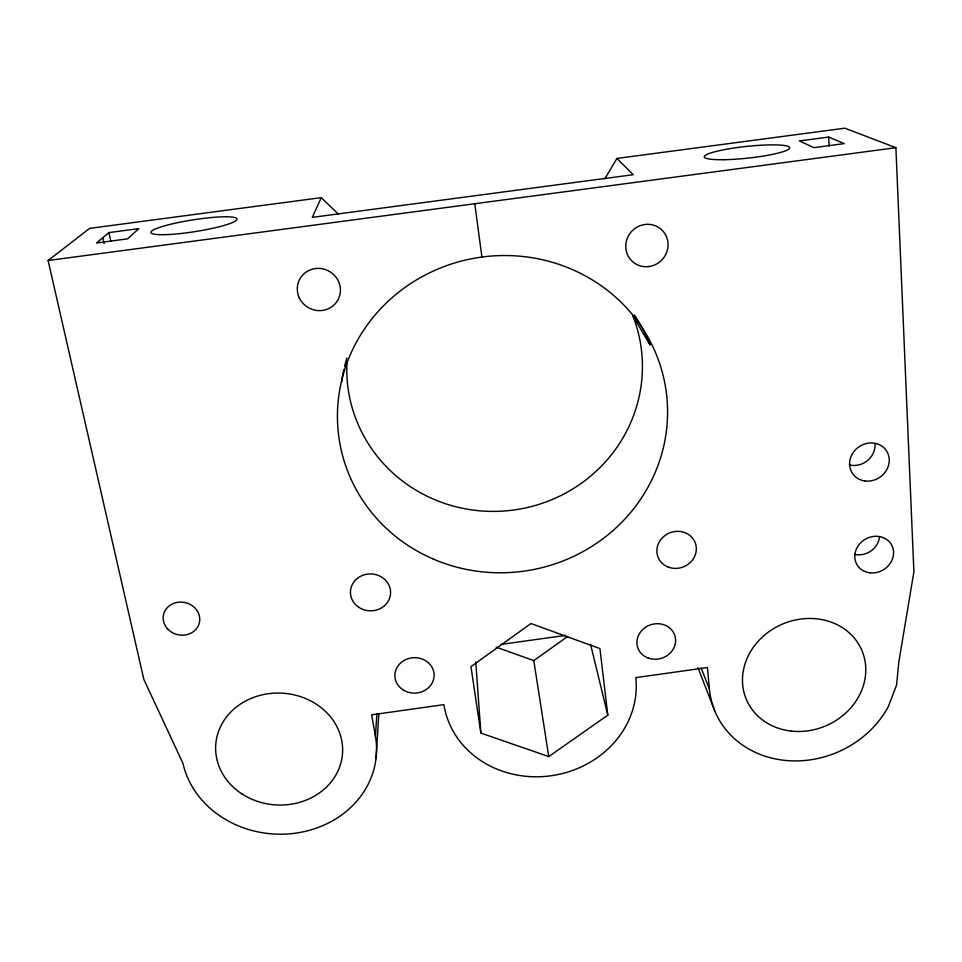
<?xml version="1.0" encoding="UTF-8"?>
<svg xmlns="http://www.w3.org/2000/svg" width="962" height="962" viewBox="0 0 962 962"><rect width="100%" height="100%" fill="white"/><g stroke="black" fill="none" stroke-linecap="round" stroke-linejoin="round"><path stroke-width="1.44" d="M376.01 758.621L378.836 713.888M338.456 214.225L321.272 197.643L89.586 228.379L48.1 260.51L143.855 679.437L182.972 763.383A97.775 86.123 3.7 0 0 295.815 833.128A97.775 86.123 3.7 0 0 375.42 736.231L376.888 713.816M321.272 197.643L312.301 217.364L633.249 174.699L616.931 158.429L604.845 178.812M108.934 232.6L96.501 242.977L127.573 238.853L138.829 228.631L108.934 232.6L110.81 241.354M496.224 647.161L533.79 660.617L567.592 636.483M548.749 756.577L607.804 715.151L599.927 648.568L530.94 623.532L470.947 666.654L480.88 733.08L548.749 756.577L533.79 660.617M500.877 644.432L565.596 635.377M616.931 158.429L844.876 128.199L895.887 147.703L913.9 571.837L898.761 662.385L896.608 684.98L888.251 706.733A96.537 85.101 -23.1 0 1 785.437 760.437A96.537 85.101 -23.1 0 1 709.439 689.093L701.202 668.145M828.655 137.061L799.398 140.945L813.888 147.655L844.275 143.615L828.655 137.061L829.172 146.044M48.1 260.51L895.887 147.703M648.412 340.56L649.999 344.769L632.96 316.113A147.944 143.362 -9 0 1 517.279 509.487A147.944 143.362 -9 0 1 346.957 361.916M697.895 667.484L714.706 710.714M590.56 644.324L607.804 715.151M102.838 237.686L104.1 243.566M375.42 736.231L371.657 714.814L443.903 704.641A96.909 87.169 -9.7 0 0 551.166 775.745A96.909 87.169 -9.7 0 0 635.786 677.633L707.443 667.544L709.439 689.093M474.783 203.74L481.914 257.034M475.757 661.916L480.88 733.08M341.57 382.347A160.053 153.956 -9.3 0 1 343.891 369.36M344.576 366.486A160.053 153.956 -9.3 0 1 346.945 357.936M634.451 315.055A160.053 153.956 -9.3 0 1 649.999 344.769M875.023 444.324A19.805 17.977 -34.7 0 1 849.422 464.911M879.484 536.784A19.324 17.304 -30.3 0 1 854.436 554.316M167.653 628.944A18.386 16.474 11.6 0 0 198.785 624.711A18.386 16.474 11.6 0 0 177.994 602.272A18.386 16.474 11.6 0 0 167.653 628.944M433.489 559.15A165.26 158.453 -9.4 0 0 666.882 397.39A165.26 158.453 -9.4 0 0 407.154 285.918A165.26 158.453 -9.4 0 0 433.489 559.15M299.206 297.619A21.741 20.948 28 0 0 336.387 302.333A21.741 20.948 28 0 0 320.983 268.554A21.741 20.948 28 0 0 299.206 297.619M358.622 607.178A20.082 18.446 1.9 0 0 390.476 594.516A20.082 18.446 1.9 0 0 362.446 575.444A20.082 18.446 1.9 0 0 358.622 607.178M668.241 567.087A19.937 18.314 -21.1 0 0 696.26 547.222A19.937 18.314 -21.1 0 0 665.295 535.305A19.937 18.314 -21.1 0 0 668.241 567.087M648.869 266.558A21.573 20.791 -47.2 0 0 664.165 232.636A21.573 20.791 -47.2 0 0 627.681 237.373A21.573 20.791 -47.2 0 0 648.869 266.558M648.135 658.032A19.517 17.617 -17.1 0 0 675.528 638.852A19.517 17.617 -17.1 0 0 645.093 627.561A19.517 17.617 -17.1 0 0 648.135 658.032M402.741 689.658A19.625 17.713 -2.2 0 0 433.982 677.356A19.625 17.713 -2.2 0 0 406.782 659.15A19.625 17.713 -2.2 0 0 402.741 689.658M791.173 731.072A62.746 55.303 -23.1 0 0 862.818 652.825A62.746 55.303 -23.1 0 0 758.405 641.029A62.746 55.303 -23.1 0 0 791.173 731.072M242.039 793.963A63.54 55.964 3.7 0 0 342.328 755.543A63.54 55.964 3.7 0 0 253.03 697.63A63.54 55.964 3.7 0 0 242.039 793.963M865.139 481A20.43 18.47 -34.2 0 0 888.311 454.569A20.43 18.47 -34.2 0 0 854.761 450.529A20.43 18.47 -34.2 0 0 865.139 481M869.985 572.811A19.925 17.761 -30 0 0 892.688 547.378A19.925 17.761 -30 0 0 859.86 543.638A19.925 17.761 -30 0 0 869.985 572.811M724.386 159.692A42.953 5.892 -6.1 0 0 789.682 148.04A42.953 5.892 -6.1 0 0 726.899 149.17A42.953 5.892 -6.1 0 0 724.386 159.692M168.206 234.536A43.543 5.964 -8.9 0 0 236.712 219.913A43.543 5.964 -8.9 0 0 177.02 222.799A43.543 5.964 -8.9 0 0 168.206 234.536"/></g></svg>
